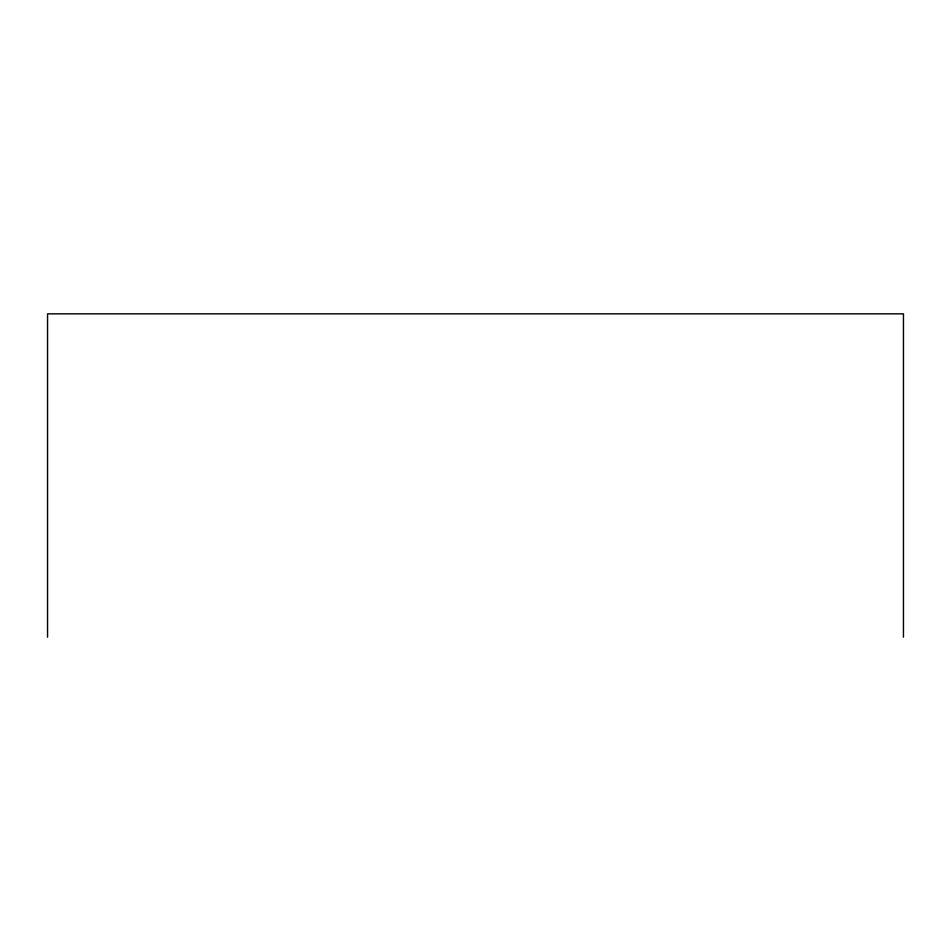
<?xml version="1.0" encoding="UTF-8"?>
<svg xmlns="http://www.w3.org/2000/svg" width="951" height="951" viewBox="0 0 951 951"><rect width="100%" height="100%" fill="white"/><g stroke="black" fill="none" stroke-linecap="round" stroke-linejoin="round"><path stroke-width="1.43" d="M903.45 637.158L903.45 313.842L47.55 313.842L47.55 637.158"/></g></svg>
